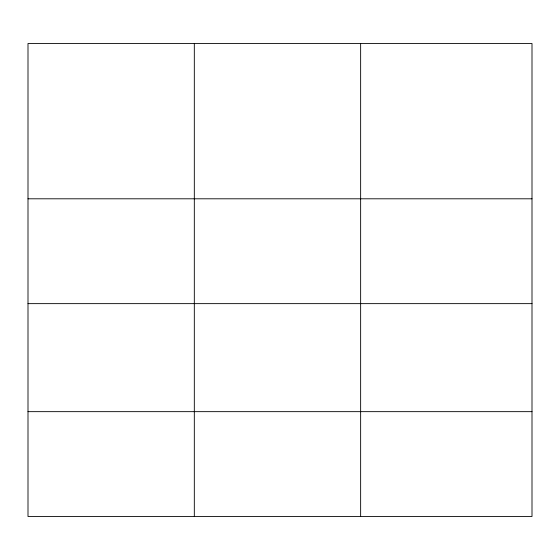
<?xml version="1.0" encoding="UTF-8"?>
<svg xmlns="http://www.w3.org/2000/svg" width="560" height="560" viewBox="0 0 560 560"><rect width="100%" height="100%" fill="white"/><g stroke="black" fill="none" stroke-linecap="round" stroke-linejoin="round"><path stroke-width="0.84" d="M532 303.639L532 43.505L28 43.505L28 516.495L532 516.495L532 303.639L28 303.639M28 198.8L532 198.8M28 411.656L532 411.656M360.64 43.505L360.64 516.495M194.32 43.505L194.32 516.495"/></g></svg>
